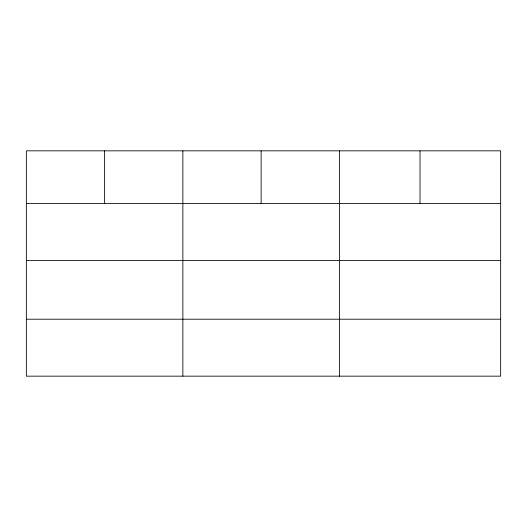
<?xml version="1.0" encoding="UTF-8"?>
<svg xmlns="http://www.w3.org/2000/svg" width="527" height="527" viewBox="0 0 527 527"><rect width="100%" height="100%" fill="white"/><g stroke="black" fill="none" stroke-linecap="round" stroke-linejoin="round"><path stroke-width="0.79" d="M500.65 260.529L500.65 150.841L26.35 150.841L26.35 376.159L500.65 376.159L500.65 260.529L26.35 260.529M26.35 203.58L500.65 203.58M26.35 319.21L500.65 319.21M420.019 150.841L420.019 203.58M339.388 150.841L339.388 376.159M261.128 150.841L261.128 203.58M182.869 150.841L182.869 376.159M104.609 150.841L104.609 203.58"/></g></svg>
